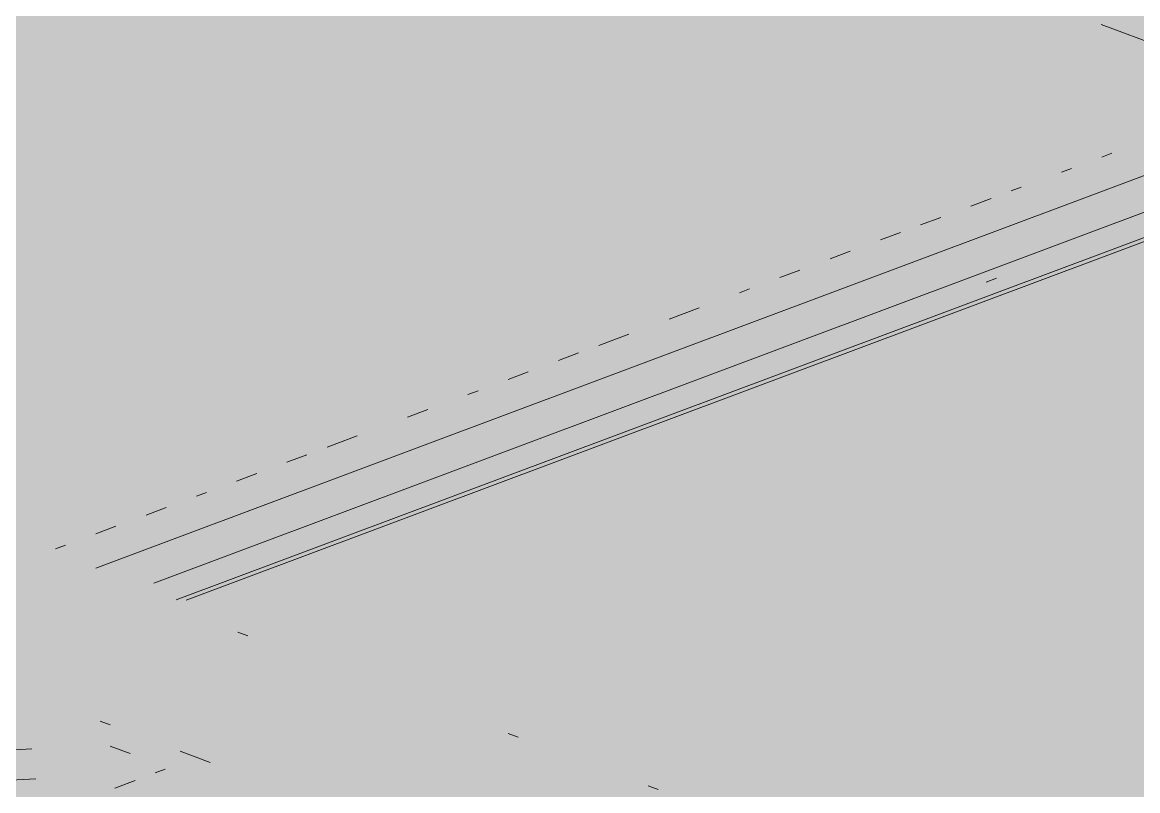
# Paper-space layout '03 3D Building and Roof' of a CAD drawing. Header units: millimetres. Extents: x 5 to 415, y 5 to 292.
# Drawn here: x 109.67 to 116.59, y 72.66 to 77.43 of the extents above; entities that cross this region are included whole.
import ezdxf

# ---------------------------------------------------------------- set-up
doc = ezdxf.new("R2010")
doc.units = ezdxf.units.MM
doc.layers.add('EXISTING', color=7, linetype='Continuous')
doc.layers.add('IMAGES', color=7, linetype='Continuous')

# ---------------------------------------------------------------- blocks, each defined once
blk = doc.blocks.new('SHEET_03')
at = {"layer": 'EXISTING', "color": 250, "lineweight": 9}
for p, q in [((116.8033, 77.259), (116.368, 77.4221)), ((110.1225, 74.0445), (117.7454, 76.9001)), ((118.043, 76.7831), (110.4826, 73.951)), ((110.6223, 73.8464), (118.1827, 76.6786)), ((110.6848, 73.8444), (118.0578, 76.6063)), ((116.3707, 76.5978), (116.4332, 76.6212)), ((116.1208, 76.5042), (116.1833, 76.5276)), ((115.8084, 76.3872), (115.8709, 76.4106)), ((115.5585, 76.2935), (115.6834, 76.3404)), ((115.246, 76.1765), (115.371, 76.2233)), ((114.9961, 76.0829), (115.1211, 76.1297)), ((114.6837, 75.9659), (114.8087, 76.0127)), ((114.3713, 75.8488), (114.4963, 75.8956)), ((115.6539, 75.8216), (115.7164, 75.845)), ((114.1214, 75.7552), (114.1838, 75.7786)), ((113.684, 75.5914), (113.8714, 75.6616)), ((113.2466, 75.4275), (113.434, 75.4977)), ((112.9967, 75.3339), (113.1216, 75.3807)), ((112.6843, 75.2169), (112.8092, 75.2637)), ((112.4343, 75.1232), (112.4968, 75.1466)), ((112.0594, 74.9828), (112.1844, 75.0296)), ((111.5596, 74.7955), (111.747, 74.8658)), ((111.3096, 74.7019), (111.4346, 74.7487)), ((110.9972, 74.5849), (111.1222, 74.6317)), ((110.7473, 74.4913), (110.8098, 74.5147)), ((110.4349, 74.3742), (110.5598, 74.421)), ((110.1225, 74.2572), (110.2474, 74.304)), ((109.8725, 74.1636), (109.935, 74.187)), ((111.0669, 73.6235), (111.0047, 73.6468)), ((110.1491, 73.0933), (110.2112, 73.07)), ((112.7457, 72.9946), (112.6835, 73.0179)), ((108.9952, 72.881), (109.7253, 72.9209)), ((110.3356, 72.8923), (110.2112, 72.9389)), ((110.6465, 72.907), (110.833, 72.8371)), ((110.491, 72.7716), (110.5533, 72.7949)), ((88.314, 71.5645), (109.7508, 72.7363)), ((110.2418, 72.6782), (110.3664, 72.7249)), ((113.6162, 72.6685), (113.554, 72.6918))]:
    blk.add_line(p, q, dxfattribs=at)
at = {"layer": 'IMAGES', "color": 7}
for points in [[(102.0069, 77.3714), (115.2018, 77.3714), (102.0069, 77.5429), (115.2018, 77.5429)], [(115.2018, 77.3714), (115.5446, 77.3714), (115.2018, 77.5429), (115.5446, 77.5429)], [(115.5446, 77.3714), (115.7159, 77.3714), (115.5446, 77.5429), (115.7159, 77.5429)], [(115.7159, 77.3714), (115.8873, 77.3714), (115.7159, 77.5429), (115.8873, 77.5429)], [(115.8873, 77.3714), (116.0586, 77.3714), (115.8873, 77.5429), (116.0586, 77.5429)], [(116.0586, 77.3714), (116.5727, 77.3714), (116.0586, 77.5429), (116.5727, 77.5429)], [(116.5727, 77.3714), (116.9155, 77.3714), (116.5727, 77.5429), (116.9155, 77.5429)], [(102.1782, 77.2), (115.7159, 77.2), (102.1782, 77.3714), (115.7159, 77.3714)], [(115.7159, 77.2), (116.0586, 77.2), (115.7159, 77.3714), (116.0586, 77.3714)], [(116.0586, 77.2), (116.23, 77.2), (116.0586, 77.3714), (116.23, 77.3714)], [(116.23, 77.2), (116.4014, 77.2), (116.23, 77.3714), (116.4014, 77.3714)], [(116.4014, 77.2), (116.5727, 77.2), (116.4014, 77.3714), (116.5727, 77.3714)], [(116.5727, 77.2), (116.7441, 77.2), (116.5727, 77.3714), (116.7441, 77.3714)], [(102.3496, 77.0286), (116.23, 77.0286), (102.3496, 77.2), (116.23, 77.2)], [(116.23, 76.8571), (116.4014, 76.8571), (116.23, 77.2), (116.4014, 77.2)], [(116.4014, 77.0286), (116.5727, 77.0286), (116.4014, 77.2), (116.5727, 77.2)], [(116.5727, 77.0286), (116.9155, 77.0286), (116.5727, 77.2), (116.9155, 77.2)], [(103.035, 76.8571), (116.23, 76.8571), (103.035, 77.0286), (116.23, 77.0286)], [(116.4014, 76.8571), (116.5727, 76.8571), (116.4014, 77.0286), (116.5727, 77.0286)], [(116.5727, 76.8571), (116.7441, 76.8571), (116.5727, 77.0286), (116.7441, 77.0286)], [(103.5491, 76.6857), (115.7159, 76.6857), (103.5491, 76.8571), (115.7159, 76.8571)], [(115.7159, 76.6857), (115.8873, 76.6857), (115.7159, 76.8571), (115.8873, 76.8571)], [(115.8873, 76.6857), (116.0586, 76.6857), (115.8873, 76.8571), (116.0586, 76.8571)], [(116.0586, 76.6857), (116.23, 76.6857), (116.0586, 76.8571), (116.23, 76.8571)], [(116.23, 76.6857), (116.4014, 76.6857), (116.23, 76.8571), (116.4014, 76.8571)], [(116.4014, 76.6857), (116.5727, 76.6857), (116.4014, 76.8571), (116.5727, 76.8571)], [(116.5727, 76.6857), (116.9155, 76.6857), (116.5727, 76.8571), (116.9155, 76.8571)], [(103.8919, 76.5143), (115.5446, 76.5143), (103.8919, 76.6857), (115.5446, 76.6857)], [(115.5446, 76.5143), (115.7159, 76.5143), (115.5446, 76.6857), (115.7159, 76.6857)], [(115.7159, 76.5143), (115.8873, 76.5143), (115.7159, 76.6857), (115.8873, 76.6857)], [(115.8873, 76.5143), (116.23, 76.5143), (115.8873, 76.6857), (116.23, 76.6857)], [(116.23, 76.5143), (116.4014, 76.5143), (116.23, 76.6857), (116.4014, 76.6857)], [(116.4014, 76.5143), (116.5727, 76.5143), (116.4014, 76.6857), (116.5727, 76.6857)], [(116.5727, 76.5143), (116.7441, 76.5143), (116.5727, 76.6857), (116.7441, 76.6857)], [(104.406, 76.3429), (115.0305, 76.3429), (104.406, 76.5143), (115.0305, 76.5143)], [(115.0305, 76.3429), (115.2018, 76.3429), (115.0305, 76.5143), (115.2018, 76.5143)], [(115.2018, 76.3429), (115.3732, 76.3429), (115.2018, 76.5143), (115.3732, 76.5143)], [(115.3732, 76.1714), (115.5446, 76.1714), (115.3732, 76.5143), (115.5446, 76.5143)], [(115.5446, 76.3429), (115.7159, 76.3429), (115.5446, 76.5143), (115.7159, 76.5143)], [(115.7159, 76.3429), (115.8873, 76.3429), (115.7159, 76.5143), (115.8873, 76.5143)], [(115.8873, 76.3429), (116.0586, 76.3429), (115.8873, 76.5143), (116.0586, 76.5143)], [(116.0586, 76.3429), (116.5727, 76.3429), (116.0586, 76.5143), (116.5727, 76.5143)], [(116.5727, 76.3429), (117.4296, 76.3429), (116.5727, 76.5143), (117.4296, 76.5143)], [(104.7487, 76.1714), (114.8591, 76.1714), (104.7487, 76.3429), (114.8591, 76.3429)], [(114.8591, 76.1714), (115.0305, 76.1714), (114.8591, 76.3429), (115.0305, 76.3429)], [(115.0305, 76.1714), (115.2018, 76.1714), (115.0305, 76.3429), (115.2018, 76.3429)], [(115.2018, 76.1714), (115.3732, 76.1714), (115.2018, 76.3429), (115.3732, 76.3429)], [(115.5446, 76.1714), (116.23, 76.1714), (115.5446, 76.3429), (116.23, 76.3429)], [(116.23, 76.1714), (116.5727, 76.1714), (116.23, 76.3429), (116.5727, 76.3429)], [(116.5727, 76.1714), (116.7441, 76.1714), (116.5727, 76.3429), (116.7441, 76.3429)], [(105.2628, 76), (114.0023, 76), (105.2628, 76.1714), (114.0023, 76.1714)], [(114.0023, 76), (114.1737, 76), (114.0023, 76.1714), (114.1737, 76.1714)], [(114.1737, 76), (114.345, 76), (114.1737, 76.1714), (114.345, 76.1714)], [(114.345, 76), (114.8591, 76), (114.345, 76.1714), (114.8591, 76.1714)], [(114.8591, 76), (115.0305, 76), (114.8591, 76.1714), (115.0305, 76.1714)], [(115.0305, 76), (115.2018, 76), (115.0305, 76.1714), (115.2018, 76.1714)], [(115.2018, 76), (116.0586, 76), (115.2018, 76.1714), (116.0586, 76.1714)], [(116.0586, 76), (116.5727, 76), (116.0586, 76.1714), (116.5727, 76.1714)], [(116.5727, 76), (116.9155, 76), (116.5727, 76.1714), (116.9155, 76.1714)], [(105.7769, 75.8286), (113.4882, 75.8286), (105.7769, 76), (113.4882, 76)], [(113.4882, 75.8286), (113.6596, 75.8286), (113.4882, 76), (113.6596, 76)], [(113.6596, 75.8286), (113.8309, 75.8286), (113.6596, 76), (113.8309, 76)], [(113.8309, 75.8286), (114.0023, 75.8286), (113.8309, 76), (114.0023, 76)], [(114.0023, 75.8286), (114.1737, 75.8286), (114.0023, 76), (114.1737, 76)], [(114.1737, 75.8286), (114.345, 75.8286), (114.1737, 76), (114.345, 76)], [(114.345, 75.8286), (115.2018, 75.8286), (114.345, 76), (115.2018, 76)], [(115.2018, 75.8286), (115.8873, 75.8286), (115.2018, 76), (115.8873, 76)], [(115.8873, 75.8286), (116.5727, 75.8286), (115.8873, 76), (116.5727, 76)], [(116.5727, 75.8286), (116.7441, 75.8286), (116.5727, 76), (116.7441, 76)], [(106.1196, 75.6571), (113.1455, 75.6571), (106.1196, 75.8286), (113.1455, 75.8286)], [(113.1455, 75.6571), (113.4882, 75.6571), (113.1455, 75.8286), (113.4882, 75.8286)], [(113.4882, 75.6571), (113.6596, 75.6571), (113.4882, 75.8286), (113.6596, 75.8286)], [(113.6596, 75.6571), (113.8309, 75.6571), (113.6596, 75.8286), (113.8309, 75.8286)], [(113.8309, 75.6571), (114.0023, 75.6571), (113.8309, 75.8286), (114.0023, 75.8286)], [(114.0023, 75.6571), (114.1737, 75.6571), (114.0023, 75.8286), (114.1737, 75.8286)], [(114.1737, 75.6571), (114.345, 75.6571), (114.1737, 75.8286), (114.345, 75.8286)], [(114.345, 75.6571), (114.5164, 75.6571), (114.345, 75.8286), (114.5164, 75.8286)], [(114.5164, 75.6571), (115.3732, 75.6571), (114.5164, 75.8286), (115.3732, 75.8286)], [(115.3732, 75.4857), (115.5446, 75.4857), (115.3732, 75.8286), (115.5446, 75.8286)], [(115.5446, 75.4857), (115.7159, 75.4857), (115.5446, 75.8286), (115.7159, 75.8286)], [(115.7159, 75.6571), (115.8873, 75.6571), (115.7159, 75.8286), (115.8873, 75.8286)], [(115.8873, 75.6571), (116.23, 75.6571), (115.8873, 75.8286), (116.23, 75.8286)], [(116.23, 75.6571), (116.4014, 75.6571), (116.23, 75.8286), (116.4014, 75.8286)], [(116.4014, 75.6571), (116.5727, 75.6571), (116.4014, 75.8286), (116.5727, 75.8286)], [(116.5727, 75.6571), (116.7441, 75.6571), (116.5727, 75.8286), (116.7441, 75.8286)], [(106.6337, 75.4857), (112.46, 75.4857), (106.6337, 75.6571), (112.46, 75.6571)], [(112.46, 75.4857), (112.8027, 75.4857), (112.46, 75.6571), (112.8027, 75.6571)], [(112.8027, 75.4857), (112.9741, 75.4857), (112.8027, 75.6571), (112.9741, 75.6571)], [(112.9741, 75.4857), (113.1455, 75.4857), (112.9741, 75.6571), (113.1455, 75.6571)], [(113.1455, 75.4857), (113.4882, 75.4857), (113.1455, 75.6571), (113.4882, 75.6571)], [(113.4882, 75.4857), (113.6596, 75.4857), (113.4882, 75.6571), (113.6596, 75.6571)], [(113.6596, 75.4857), (114.0023, 75.4857), (113.6596, 75.6571), (114.0023, 75.6571)], [(114.0023, 75.4857), (114.1737, 75.4857), (114.0023, 75.6571), (114.1737, 75.6571)], [(114.1737, 75.4857), (114.5164, 75.4857), (114.1737, 75.6571), (114.5164, 75.6571)], [(114.5164, 75.4857), (114.6877, 75.4857), (114.5164, 75.6571), (114.6877, 75.6571)], [(114.6877, 75.4857), (114.8591, 75.4857), (114.6877, 75.6571), (114.8591, 75.6571)], [(114.8591, 75.4857), (115.2018, 75.4857), (114.8591, 75.6571), (115.2018, 75.6571)], [(115.2018, 75.4857), (115.3732, 75.4857), (115.2018, 75.6571), (115.3732, 75.6571)], [(115.7159, 75.4857), (115.8873, 75.4857), (115.7159, 75.6571), (115.8873, 75.6571)], [(115.8873, 75.4857), (116.4014, 75.4857), (115.8873, 75.6571), (116.4014, 75.6571)], [(116.4014, 75.4857), (116.5727, 75.4857), (116.4014, 75.6571), (116.5727, 75.6571)], [(116.5727, 75.4857), (120.3427, 75.4857), (116.5727, 75.6571), (120.3427, 75.6571)], [(107.3191, 75.3143), (112.1173, 75.3143), (107.3191, 75.4857), (112.1173, 75.4857)], [(112.1173, 75.3143), (112.2887, 75.3143), (112.1173, 75.4857), (112.2887, 75.4857)], [(112.2887, 75.3143), (112.46, 75.3143), (112.2887, 75.4857), (112.46, 75.4857)], [(112.46, 75.1429), (112.6314, 75.1429), (112.46, 75.4857), (112.6314, 75.4857)], [(112.6314, 75.3143), (112.8027, 75.3143), (112.6314, 75.4857), (112.8027, 75.4857)], [(112.8027, 75.3143), (112.9741, 75.3143), (112.8027, 75.4857), (112.9741, 75.4857)], [(112.9741, 75.3143), (113.1455, 75.3143), (112.9741, 75.4857), (113.1455, 75.4857)], [(113.1455, 75.3143), (113.3168, 75.3143), (113.1455, 75.4857), (113.3168, 75.4857)], [(113.3168, 75.1429), (113.4882, 75.1429), (113.3168, 75.4857), (113.4882, 75.4857)], [(113.4882, 75.3143), (113.6596, 75.3143), (113.4882, 75.4857), (113.6596, 75.4857)], [(113.6596, 75.3143), (113.8309, 75.3143), (113.6596, 75.4857), (113.8309, 75.4857)], [(113.8309, 75.3143), (114.0023, 75.3143), (113.8309, 75.4857), (114.0023, 75.4857)], [(114.0023, 75.3143), (114.345, 75.3143), (114.0023, 75.4857), (114.345, 75.4857)], [(114.345, 75.3143), (114.5164, 75.3143), (114.345, 75.4857), (114.5164, 75.4857)], [(114.5164, 75.3143), (115.0305, 75.3143), (114.5164, 75.4857), (115.0305, 75.4857)], [(115.0305, 75.3143), (115.2018, 75.3143), (115.0305, 75.4857), (115.2018, 75.4857)], [(115.2018, 75.3143), (115.3732, 75.3143), (115.2018, 75.4857), (115.3732, 75.4857)], [(115.3732, 75.3143), (115.5446, 75.3143), (115.3732, 75.4857), (115.5446, 75.4857)], [(115.5446, 75.3143), (115.8873, 75.3143), (115.5446, 75.4857), (115.8873, 75.4857)], [(115.8873, 75.3143), (120.8568, 75.3143), (115.8873, 75.4857), (120.8568, 75.4857)], [(107.3191, 75.1429), (111.7746, 75.1429), (107.3191, 75.3143), (111.7746, 75.3143)], [(111.7746, 75.1429), (112.2887, 75.1429), (111.7746, 75.3143), (112.2887, 75.3143)], [(112.2887, 75.1429), (112.46, 75.1429), (112.2887, 75.3143), (112.46, 75.3143)], [(112.6314, 75.1429), (113.3168, 75.1429), (112.6314, 75.3143), (113.3168, 75.3143)], [(113.4882, 75.1429), (113.8309, 75.1429), (113.4882, 75.3143), (113.8309, 75.3143)], [(113.8309, 75.1429), (114.345, 75.1429), (113.8309, 75.3143), (114.345, 75.3143)], [(114.345, 75.1429), (114.5164, 75.1429), (114.345, 75.3143), (114.5164, 75.3143)], [(114.5164, 75.1429), (114.6877, 75.1429), (114.5164, 75.3143), (114.6877, 75.3143)], [(114.6877, 75.1429), (114.8591, 75.1429), (114.6877, 75.3143), (114.8591, 75.3143)], [(114.8591, 75.1429), (115.0305, 75.1429), (114.8591, 75.3143), (115.0305, 75.3143)], [(115.0305, 75.1429), (115.3732, 75.1429), (115.0305, 75.3143), (115.3732, 75.3143)], [(115.3732, 75.1429), (115.5446, 75.1429), (115.3732, 75.3143), (115.5446, 75.3143)], [(115.5446, 75.1429), (121.0282, 75.1429), (115.5446, 75.3143), (121.0282, 75.3143)], [(108.1759, 74.9714), (111.2605, 74.9714), (108.1759, 75.1429), (111.2605, 75.1429)], [(111.2605, 74.9714), (111.4318, 74.9714), (111.2605, 75.1429), (111.4318, 75.1429)], [(111.4318, 74.9714), (111.6032, 74.9714), (111.4318, 75.1429), (111.6032, 75.1429)], [(111.6032, 74.9714), (111.7746, 74.9714), (111.6032, 75.1429), (111.7746, 75.1429)], [(111.7746, 74.9714), (111.9459, 74.9714), (111.7746, 75.1429), (111.9459, 75.1429)], [(111.9459, 74.9714), (112.1173, 74.9714), (111.9459, 75.1429), (112.1173, 75.1429)], [(112.1173, 74.8), (112.2887, 74.8), (112.1173, 75.1429), (112.2887, 75.1429)], [(112.2887, 74.9714), (112.46, 74.9714), (112.2887, 75.1429), (112.46, 75.1429)], [(112.46, 74.9714), (112.6314, 74.9714), (112.46, 75.1429), (112.6314, 75.1429)], [(112.6314, 74.9714), (112.8027, 74.9714), (112.6314, 75.1429), (112.8027, 75.1429)], [(112.8027, 74.9714), (113.1455, 74.9714), (112.8027, 75.1429), (113.1455, 75.1429)], [(113.1455, 74.9714), (113.3168, 74.9714), (113.1455, 75.1429), (113.3168, 75.1429)], [(113.3168, 74.9714), (113.6596, 74.9714), (113.3168, 75.1429), (113.6596, 75.1429)], [(113.6596, 74.9714), (114.1737, 74.9714), (113.6596, 75.1429), (114.1737, 75.1429)], [(114.1737, 74.9714), (114.345, 74.9714), (114.1737, 75.1429), (114.345, 75.1429)], [(114.345, 74.9714), (114.5164, 74.9714), (114.345, 75.1429), (114.5164, 75.1429)], [(114.5164, 74.9714), (114.6877, 74.9714), (114.5164, 75.1429), (114.6877, 75.1429)], [(114.6877, 74.9714), (114.8591, 74.9714), (114.6877, 75.1429), (114.8591, 75.1429)], [(114.8591, 74.9714), (115.0305, 74.9714), (114.8591, 75.1429), (115.0305, 75.1429)], [(115.0305, 74.9714), (121.7136, 74.9714), (115.0305, 75.1429), (121.7136, 75.1429)], [(108.1759, 74.8), (110.9178, 74.8), (108.1759, 74.9714), (110.9178, 74.9714)], [(110.9178, 74.8), (111.0891, 74.8), (110.9178, 74.9714), (111.0891, 74.9714)], [(111.0891, 74.8), (111.2605, 74.8), (111.0891, 74.9714), (111.2605, 74.9714)], [(111.2605, 74.8), (111.4318, 74.8), (111.2605, 74.9714), (111.4318, 74.9714)], [(111.4318, 74.8), (111.6032, 74.8), (111.4318, 74.9714), (111.6032, 74.9714)], [(111.6032, 74.8), (111.7746, 74.8), (111.6032, 74.9714), (111.7746, 74.9714)], [(111.7746, 74.8), (112.1173, 74.8), (111.7746, 74.9714), (112.1173, 74.9714)], [(112.2887, 74.6286), (112.46, 74.6286), (112.2887, 74.9714), (112.46, 74.9714)], [(112.46, 74.6286), (112.8027, 74.6286), (112.46, 74.9714), (112.8027, 74.9714)], [(112.8027, 74.8), (112.9741, 74.8), (112.8027, 74.9714), (112.9741, 74.9714)], [(112.9741, 74.8), (113.1455, 74.8), (112.9741, 74.9714), (113.1455, 74.9714)], [(113.1455, 74.8), (113.6596, 74.8), (113.1455, 74.9714), (113.6596, 74.9714)], [(113.6596, 74.8), (114.0023, 74.8), (113.6596, 74.9714), (114.0023, 74.9714)], [(114.0023, 74.8), (114.1737, 74.8), (114.0023, 74.9714), (114.1737, 74.9714)], [(114.1737, 74.8), (114.5164, 74.8), (114.1737, 74.9714), (114.5164, 74.9714)], [(114.5164, 74.8), (122.2277, 74.8), (114.5164, 74.9714), (122.2277, 74.9714)], [(109.0328, 74.6286), (110.4037, 74.6286), (109.0328, 74.8), (110.4037, 74.8)], [(110.4037, 74.6286), (110.575, 74.6286), (110.4037, 74.8), (110.575, 74.8)], [(110.575, 74.6286), (110.7464, 74.6286), (110.575, 74.8), (110.7464, 74.8)], [(110.7464, 74.6286), (110.9178, 74.6286), (110.7464, 74.8), (110.9178, 74.8)], [(110.9178, 74.6286), (111.0891, 74.6286), (110.9178, 74.8), (111.0891, 74.8)], [(111.0891, 74.6286), (111.2605, 74.6286), (111.0891, 74.8), (111.2605, 74.8)], [(111.2605, 74.6286), (111.4318, 74.6286), (111.2605, 74.8), (111.4318, 74.8)], [(111.4318, 74.6286), (111.9459, 74.6286), (111.4318, 74.8), (111.9459, 74.8)], [(111.9459, 74.6286), (112.2887, 74.6286), (111.9459, 74.8), (112.2887, 74.8)], [(112.8027, 74.6286), (113.3168, 74.6286), (112.8027, 74.8), (113.3168, 74.8)], [(113.3168, 74.6286), (113.4882, 74.6286), (113.3168, 74.8), (113.4882, 74.8)], [(113.4882, 74.6286), (113.6596, 74.6286), (113.4882, 74.8), (113.6596, 74.8)], [(113.6596, 74.6286), (114.0023, 74.6286), (113.6596, 74.8), (114.0023, 74.8)], [(114.0023, 74.6286), (114.1737, 74.6286), (114.0023, 74.8), (114.1737, 74.8)], [(114.1737, 74.6286), (122.5704, 74.6286), (114.1737, 74.8), (122.5704, 74.8)], [(109.5468, 74.4571), (109.8896, 74.4571), (109.5468, 74.6286), (109.8896, 74.6286)], [(109.8896, 74.4571), (110.0609, 74.4571), (109.8896, 74.6286), (110.0609, 74.6286)], [(110.0609, 74.4571), (110.2323, 74.4571), (110.0609, 74.6286), (110.2323, 74.6286)], [(110.2323, 74.4571), (110.4037, 74.4571), (110.2323, 74.6286), (110.4037, 74.6286)], [(110.4037, 74.4571), (110.7464, 74.4571), (110.4037, 74.6286), (110.7464, 74.6286)], [(110.7464, 74.4571), (110.9178, 74.4571), (110.7464, 74.6286), (110.9178, 74.6286)], [(110.9178, 74.4571), (111.0891, 74.4571), (110.9178, 74.6286), (111.0891, 74.6286)], [(111.0891, 74.4571), (111.2605, 74.4571), (111.0891, 74.6286), (111.2605, 74.6286)], [(111.2605, 74.4571), (111.4318, 74.4571), (111.2605, 74.6286), (111.4318, 74.6286)], [(111.4318, 74.4571), (111.6032, 74.4571), (111.4318, 74.6286), (111.6032, 74.6286)], [(111.6032, 74.4571), (112.2887, 74.4571), (111.6032, 74.6286), (112.2887, 74.6286)], [(112.2887, 74.4571), (112.8027, 74.4571), (112.2887, 74.6286), (112.8027, 74.6286)], [(112.8027, 74.4571), (112.9741, 74.4571), (112.8027, 74.6286), (112.9741, 74.6286)], [(112.9741, 74.4571), (113.1455, 74.4571), (112.9741, 74.6286), (113.1455, 74.6286)], [(113.1455, 74.4571), (113.3168, 74.4571), (113.1455, 74.6286), (113.3168, 74.6286)], [(113.3168, 74.4571), (113.6596, 74.4571), (113.3168, 74.6286), (113.6596, 74.6286)], [(113.6596, 74.4571), (123.0845, 74.4571), (113.6596, 74.6286), (123.0845, 74.6286)], [(109.5468, 74.2857), (109.7182, 74.2857), (109.5468, 74.4571), (109.7182, 74.4571)], [(109.7182, 74.2857), (109.8896, 74.2857), (109.7182, 74.4571), (109.8896, 74.4571)], [(109.8896, 74.2857), (110.0609, 74.2857), (109.8896, 74.4571), (110.0609, 74.4571)], [(110.0609, 74.2857), (110.2323, 74.2857), (110.0609, 74.4571), (110.2323, 74.4571)], [(110.2323, 74.2857), (110.4037, 74.2857), (110.2323, 74.4571), (110.4037, 74.4571)], [(110.4037, 74.2857), (111.0891, 74.2857), (110.4037, 74.4571), (111.0891, 74.4571)], [(111.0891, 74.2857), (111.7746, 74.2857), (111.0891, 74.4571), (111.7746, 74.4571)], [(111.7746, 74.2857), (112.2887, 74.2857), (111.7746, 74.4571), (112.2887, 74.4571)], [(112.2887, 74.2857), (112.46, 74.2857), (112.2887, 74.4571), (112.46, 74.4571)], [(112.46, 74.2857), (112.6314, 74.2857), (112.46, 74.4571), (112.6314, 74.4571)], [(112.6314, 74.2857), (112.8027, 74.2857), (112.6314, 74.4571), (112.8027, 74.4571)], [(112.8027, 74.2857), (112.9741, 74.2857), (112.8027, 74.4571), (112.9741, 74.4571)], [(112.9741, 74.2857), (113.3168, 74.2857), (112.9741, 74.4571), (113.3168, 74.4571)], [(113.3168, 74.2857), (123.4273, 74.2857), (113.3168, 74.4571), (123.4273, 74.4571)], [(109.3755, 74.1143), (109.8896, 74.1143), (109.3755, 74.2857), (109.8896, 74.2857)], [(109.8896, 74.1143), (110.575, 74.1143), (109.8896, 74.2857), (110.575, 74.2857)], [(110.575, 74.1143), (110.9178, 74.1143), (110.575, 74.2857), (110.9178, 74.2857)], [(110.9178, 74.1143), (111.0891, 74.1143), (110.9178, 74.2857), (111.0891, 74.2857)], [(111.0891, 74.1143), (111.4318, 74.1143), (111.0891, 74.2857), (111.4318, 74.2857)], [(111.4318, 74.1143), (111.9459, 74.1143), (111.4318, 74.2857), (111.9459, 74.2857)], [(111.9459, 74.1143), (112.1173, 74.1143), (111.9459, 74.2857), (112.1173, 74.2857)], [(112.1173, 74.1143), (112.2887, 74.1143), (112.1173, 74.2857), (112.2887, 74.2857)], [(112.2887, 74.1143), (112.6314, 74.1143), (112.2887, 74.2857), (112.6314, 74.2857)], [(112.6314, 74.1143), (112.8027, 74.1143), (112.6314, 74.2857), (112.8027, 74.2857)], [(112.8027, 74.1143), (123.9414, 74.1143), (112.8027, 74.2857), (123.9414, 74.2857)], [(109.5468, 73.9429), (109.8896, 73.9429), (109.5468, 74.1143), (109.8896, 74.1143)], [(109.8896, 73.9429), (110.0609, 73.9429), (109.8896, 74.1143), (110.0609, 74.1143)], [(110.0609, 73.9429), (110.7464, 73.9429), (110.0609, 74.1143), (110.7464, 74.1143)], [(110.7464, 73.9429), (110.9178, 73.9429), (110.7464, 74.1143), (110.9178, 74.1143)], [(110.9178, 73.9429), (111.0891, 73.9429), (110.9178, 74.1143), (111.0891, 74.1143)], [(111.0891, 73.9429), (111.4318, 73.9429), (111.0891, 74.1143), (111.4318, 74.1143)], [(111.4318, 73.9429), (111.6032, 73.9429), (111.4318, 74.1143), (111.6032, 74.1143)], [(111.6032, 73.9429), (111.9459, 73.9429), (111.6032, 74.1143), (111.9459, 74.1143)], [(111.9459, 73.9429), (112.2887, 73.9429), (111.9459, 74.1143), (112.2887, 74.1143)], [(112.2887, 73.9429), (124.4554, 73.9429), (112.2887, 74.1143), (124.4554, 74.1143)], [(108.8614, 73.7714), (109.8896, 73.7714), (108.8614, 73.9429), (109.8896, 73.9429)], [(109.8896, 73.7714), (110.0609, 73.7714), (109.8896, 73.9429), (110.0609, 73.9429)], [(110.0609, 73.7714), (110.4037, 73.7714), (110.0609, 73.9429), (110.4037, 73.9429)], [(110.4037, 73.7714), (110.575, 73.7714), (110.4037, 73.9429), (110.575, 73.9429)], [(110.575, 73.7714), (111.0891, 73.7714), (110.575, 73.9429), (111.0891, 73.9429)], [(111.0891, 73.7714), (111.2605, 73.7714), (111.0891, 73.9429), (111.2605, 73.9429)], [(111.2605, 73.7714), (111.6032, 73.7714), (111.2605, 73.9429), (111.6032, 73.9429)], [(111.6032, 73.7714), (111.9459, 73.7714), (111.6032, 73.9429), (111.9459, 73.9429)], [(111.9459, 73.7714), (124.7982, 73.7714), (111.9459, 73.9429), (124.7982, 73.9429)], [(109.3755, 73.6), (110.0609, 73.6), (109.3755, 73.7714), (110.0609, 73.7714)], [(110.0609, 73.6), (110.4037, 73.6), (110.0609, 73.7714), (110.4037, 73.7714)], [(110.4037, 73.6), (110.7464, 73.6), (110.4037, 73.7714), (110.7464, 73.7714)], [(110.7464, 73.6), (110.9178, 73.6), (110.7464, 73.7714), (110.9178, 73.7714)], [(110.9178, 73.6), (111.2605, 73.6), (110.9178, 73.7714), (111.2605, 73.7714)], [(111.2605, 73.6), (111.4318, 73.6), (111.2605, 73.7714), (111.4318, 73.7714)], [(111.4318, 73.6), (111.6032, 73.6), (111.4318, 73.7714), (111.6032, 73.7714)], [(111.6032, 73.6), (111.7746, 73.6), (111.6032, 73.7714), (111.7746, 73.7714)], [(111.7746, 73.6), (125.3123, 73.6), (111.7746, 73.7714), (125.3123, 73.7714)], [(109.5468, 73.4286), (109.7182, 73.4286), (109.5468, 73.6), (109.7182, 73.6)], [(109.7182, 73.4286), (110.7464, 73.4286), (109.7182, 73.6), (110.7464, 73.6)], [(110.7464, 73.4286), (110.9178, 73.4286), (110.7464, 73.6), (110.9178, 73.6)], [(110.9178, 73.4286), (111.2605, 73.4286), (110.9178, 73.6), (111.2605, 73.6)], [(111.2605, 73.4286), (111.7746, 73.4286), (111.2605, 73.6), (111.7746, 73.6)], [(111.7746, 73.4286), (111.9459, 73.4286), (111.7746, 73.6), (111.9459, 73.6)], [(111.9459, 73.4286), (112.1173, 73.4286), (111.9459, 73.6), (112.1173, 73.6)], [(112.1173, 73.4286), (125.8263, 73.4286), (112.1173, 73.6), (125.8263, 73.6)], [(109.5468, 73.2571), (109.7182, 73.2571), (109.5468, 73.4286), (109.7182, 73.4286)], [(109.7182, 73.2571), (109.8896, 73.2571), (109.7182, 73.4286), (109.8896, 73.4286)], [(109.8896, 73.2571), (110.0609, 73.2571), (109.8896, 73.4286), (110.0609, 73.4286)], [(110.0609, 73.2571), (110.4037, 73.2571), (110.0609, 73.4286), (110.4037, 73.4286)], [(110.4037, 73.2571), (111.0891, 73.2571), (110.4037, 73.4286), (111.0891, 73.4286)], [(111.0891, 73.2571), (111.2605, 73.2571), (111.0891, 73.4286), (111.2605, 73.4286)], [(111.2605, 73.2571), (111.4318, 73.2571), (111.2605, 73.4286), (111.4318, 73.4286)], [(111.4318, 73.2571), (111.6032, 73.2571), (111.4318, 73.4286), (111.6032, 73.4286)], [(111.6032, 73.2571), (111.7746, 73.2571), (111.6032, 73.4286), (111.7746, 73.4286)], [(111.7746, 73.2571), (112.1173, 73.2571), (111.7746, 73.4286), (112.1173, 73.4286)], [(112.1173, 73.2571), (112.46, 73.2571), (112.1173, 73.4286), (112.46, 73.4286)], [(112.46, 73.2571), (125.9977, 73.2571), (112.46, 73.4286), (125.9977, 73.4286)], [(109.5468, 72.9143), (109.7182, 72.9143), (109.5468, 73.2571), (109.7182, 73.2571)], [(109.7182, 73.0857), (109.8896, 73.0857), (109.7182, 73.2571), (109.8896, 73.2571)], [(109.8896, 73.0857), (110.0609, 73.0857), (109.8896, 73.2571), (110.0609, 73.2571)], [(110.0609, 73.0857), (110.2323, 73.0857), (110.0609, 73.2571), (110.2323, 73.2571)], [(110.2323, 73.0857), (110.4037, 73.0857), (110.2323, 73.2571), (110.4037, 73.2571)], [(110.4037, 73.0857), (110.7464, 73.0857), (110.4037, 73.2571), (110.7464, 73.2571)], [(110.7464, 73.0857), (111.6032, 73.0857), (110.7464, 73.2571), (111.6032, 73.2571)], [(111.6032, 73.0857), (111.7746, 73.0857), (111.6032, 73.2571), (111.7746, 73.2571)], [(111.7746, 73.0857), (112.1173, 73.0857), (111.7746, 73.2571), (112.1173, 73.2571)], [(112.1173, 73.0857), (112.2887, 73.0857), (112.1173, 73.2571), (112.2887, 73.2571)], [(112.2887, 73.0857), (112.46, 73.0857), (112.2887, 73.2571), (112.46, 73.2571)], [(112.46, 73.0857), (112.6314, 73.0857), (112.46, 73.2571), (112.6314, 73.2571)], [(112.6314, 73.0857), (112.9741, 73.0857), (112.6314, 73.2571), (112.9741, 73.2571)], [(112.9741, 73.0857), (113.1455, 73.0857), (112.9741, 73.2571), (113.1455, 73.2571)], [(113.1455, 73.0857), (125.655, 73.0857), (113.1455, 73.2571), (125.655, 73.2571)], [(109.7182, 72.9143), (109.8896, 72.9143), (109.7182, 73.0857), (109.8896, 73.0857)], [(109.8896, 72.9143), (110.0609, 72.9143), (109.8896, 73.0857), (110.0609, 73.0857)], [(110.0609, 72.9143), (110.2323, 72.9143), (110.0609, 73.0857), (110.2323, 73.0857)], [(110.2323, 72.9143), (110.4037, 72.9143), (110.2323, 73.0857), (110.4037, 73.0857)], [(110.4037, 72.9143), (110.7464, 72.9143), (110.4037, 73.0857), (110.7464, 73.0857)], [(110.7464, 72.9143), (110.9178, 72.9143), (110.7464, 73.0857), (110.9178, 73.0857)], [(110.9178, 72.9143), (111.0891, 72.9143), (110.9178, 73.0857), (111.0891, 73.0857)], [(111.0891, 72.9143), (112.1173, 72.9143), (111.0891, 73.0857), (112.1173, 73.0857)], [(112.1173, 72.9143), (112.46, 72.9143), (112.1173, 73.0857), (112.46, 73.0857)], [(112.46, 72.9143), (112.6314, 72.9143), (112.46, 73.0857), (112.6314, 73.0857)], [(112.6314, 72.9143), (113.1455, 72.9143), (112.6314, 73.0857), (113.1455, 73.0857)], [(113.1455, 72.9143), (113.3168, 72.9143), (113.1455, 73.0857), (113.3168, 73.0857)], [(113.3168, 72.9143), (125.1409, 72.9143), (113.3168, 73.0857), (125.1409, 73.0857)], [(109.0328, 72.7429), (109.8896, 72.7429), (109.0328, 72.9143), (109.8896, 72.9143)], [(109.8896, 72.7429), (110.0609, 72.7429), (109.8896, 72.9143), (110.0609, 72.9143)], [(110.0609, 72.7429), (110.2323, 72.7429), (110.0609, 72.9143), (110.2323, 72.9143)], [(110.2323, 72.7429), (110.575, 72.7429), (110.2323, 72.9143), (110.575, 72.9143)], [(110.575, 72.7429), (110.7464, 72.7429), (110.575, 72.9143), (110.7464, 72.9143)], [(110.7464, 72.7429), (110.9178, 72.7429), (110.7464, 72.9143), (110.9178, 72.9143)], [(110.9178, 72.7429), (111.0891, 72.7429), (110.9178, 72.9143), (111.0891, 72.9143)], [(111.0891, 72.7429), (111.2605, 72.7429), (111.0891, 72.9143), (111.2605, 72.9143)], [(111.2605, 72.7429), (112.8027, 72.7429), (111.2605, 72.9143), (112.8027, 72.9143)], [(112.8027, 72.7429), (112.9741, 72.7429), (112.8027, 72.9143), (112.9741, 72.9143)], [(112.9741, 72.7429), (113.1455, 72.7429), (112.9741, 72.9143), (113.1455, 72.9143)], [(113.1455, 72.7429), (113.4882, 72.7429), (113.1455, 72.9143), (113.4882, 72.9143)], [(113.4882, 72.7429), (113.8309, 72.7429), (113.4882, 72.9143), (113.8309, 72.9143)], [(113.8309, 72.7429), (114.0023, 72.7429), (113.8309, 72.9143), (114.0023, 72.9143)], [(114.0023, 72.7429), (124.7982, 72.7429), (114.0023, 72.9143), (124.7982, 72.9143)], [(108.69, 72.5714), (110.0609, 72.5714), (108.69, 72.7429), (110.0609, 72.7429)], [(110.0609, 72.5714), (110.2323, 72.5714), (110.0609, 72.7429), (110.2323, 72.7429)], [(110.2323, 72.5714), (110.4037, 72.5714), (110.2323, 72.7429), (110.4037, 72.7429)], [(110.4037, 72.5714), (110.575, 72.5714), (110.4037, 72.7429), (110.575, 72.7429)], [(110.575, 72.5714), (110.7464, 72.5714), (110.575, 72.7429), (110.7464, 72.7429)], [(110.7464, 72.5714), (111.0891, 72.5714), (110.7464, 72.7429), (111.0891, 72.7429)], [(111.0891, 72.5714), (111.4318, 72.5714), (111.0891, 72.7429), (111.4318, 72.7429)], [(111.4318, 72.5714), (111.6032, 72.5714), (111.4318, 72.7429), (111.6032, 72.7429)], [(111.6032, 72.5714), (111.7746, 72.5714), (111.6032, 72.7429), (111.7746, 72.7429)], [(111.7746, 72.5714), (111.9459, 72.5714), (111.7746, 72.7429), (111.9459, 72.7429)], [(111.9459, 72.5714), (112.9741, 72.5714), (111.9459, 72.7429), (112.9741, 72.7429)], [(112.9741, 72.5714), (113.3168, 72.5714), (112.9741, 72.7429), (113.3168, 72.7429)], [(113.3168, 72.5714), (113.4882, 72.5714), (113.3168, 72.7429), (113.4882, 72.7429)], [(113.4882, 72.5714), (114.1737, 72.5714), (113.4882, 72.7429), (114.1737, 72.7429)], [(114.1737, 72.5714), (114.345, 72.5714), (114.1737, 72.7429), (114.345, 72.7429)], [(114.345, 72.5714), (124.2841, 72.5714), (114.345, 72.7429), (124.2841, 72.7429)]]:
    blk.add_solid(points, dxfattribs=at)

psp = doc.layouts.new('03 3D Building and Roof')

# ---------------------------------------------------------------- block references
psp.add_blockref('SHEET_03', (0, 0))

doc.saveas('drawing.dxf')
